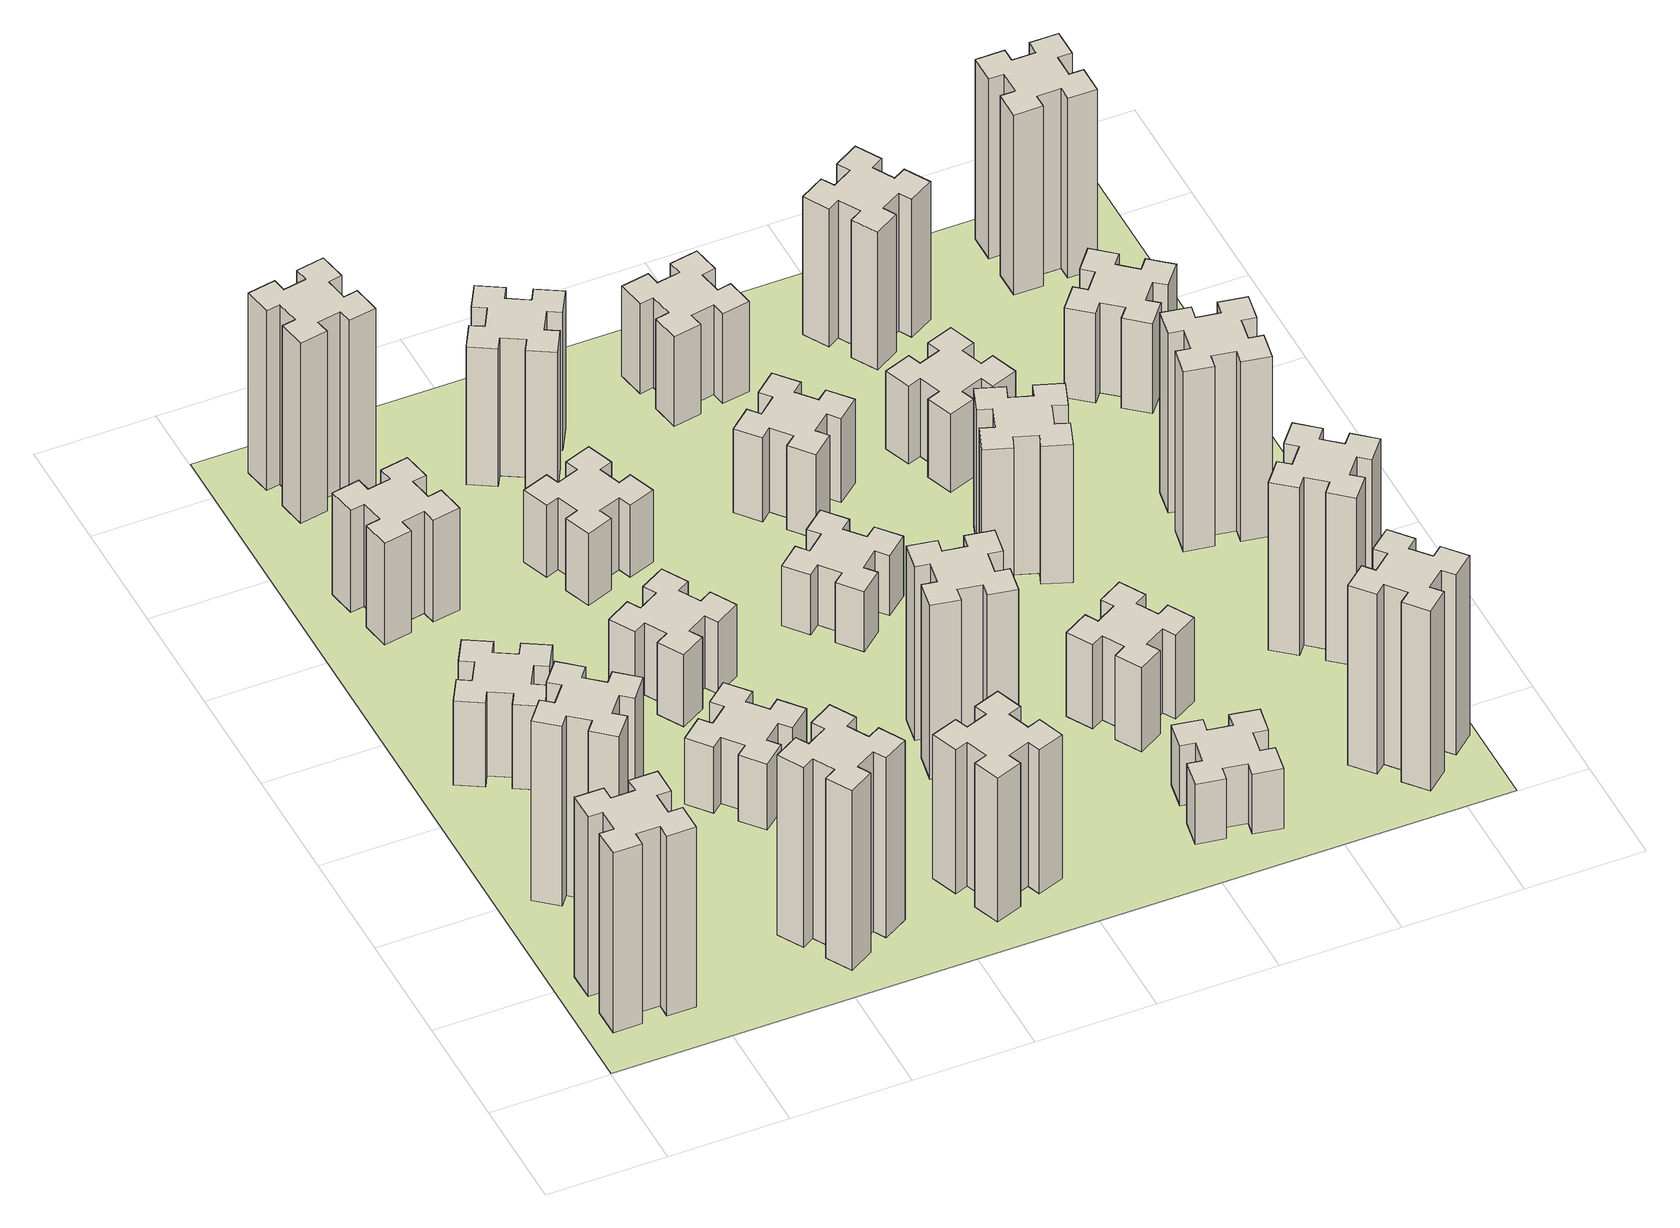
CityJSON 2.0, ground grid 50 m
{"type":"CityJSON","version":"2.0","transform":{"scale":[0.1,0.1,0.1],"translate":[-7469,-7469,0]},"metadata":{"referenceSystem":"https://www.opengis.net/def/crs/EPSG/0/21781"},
"CityObjects":{
"building1":{"type":"Building","attributes":{"class":"1000","function":"1000","usage":"1000","yearOfConstruction":2016,"roofType":"1000","measuredHeight":90,"storeysAboveGround":30,"storeysBelowGround":0},"geometry":[{"type":"Solid","lod":"1","boundaries":[[[[0,1,2,3,4,5,6,7,8,9,10,11,12,13,14,15,16,17,18,19]],[[17,16,20,21]],[[16,15,22,20]],[[15,14,23,22]],[[14,13,24,23]],[[13,12,25,24]],[[12,11,26,25]],[[11,10,27,26]],[[10,9,28,27]],[[9,8,29,28]],[[8,7,30,29]],[[7,6,31,30]],[[6,5,32,31]],[[5,4,33,32]],[[4,3,34,33]],[[3,2,35,34]],[[2,1,36,35]],[[1,0,37,36]],[[0,19,38,37]],[[19,18,39,38]],[[18,17,21,39]],[[24,25,26,27,28,29,30,31,32,33,34,35,36,37,38,39,21,20,22,23]]]]}]},
"building2":{"type":"Building","attributes":{"class":"1000","function":"1000","usage":"1000","yearOfConstruction":2016,"roofType":"1000","measuredHeight":90,"storeysAboveGround":30,"storeysBelowGround":0},"geometry":[{"type":"Solid","lod":"1","boundaries":[[[[40,41,42,43,44,45,46,47,48,49,50,51,52,53,54,55,56,57,58,59]],[[57,56,60,61]],[[56,55,62,60]],[[55,54,63,62]],[[54,53,64,63]],[[53,52,65,64]],[[52,51,66,65]],[[51,50,67,66]],[[50,49,68,67]],[[49,48,69,68]],[[48,47,70,69]],[[47,46,71,70]],[[46,45,72,71]],[[45,44,73,72]],[[44,43,74,73]],[[43,42,75,74]],[[42,41,76,75]],[[41,40,77,76]],[[40,59,78,77]],[[59,58,79,78]],[[58,57,61,79]],[[64,65,66,67,68,69,70,71,72,73,74,75,76,77,78,79,61,60,62,63]]]]}]},
"building3":{"type":"Building","attributes":{"class":"1000","function":"1000","usage":"1000","yearOfConstruction":2016,"roofType":"1000","measuredHeight":42,"storeysAboveGround":30,"storeysBelowGround":0},"geometry":[{"type":"Solid","lod":"1","boundaries":[[[[80,81,82,83,84,85,86,87,88,89,90,91,92,93,94,95,96,97,98,99]],[[97,96,100,101]],[[96,95,102,100]],[[95,94,103,102]],[[94,93,104,103]],[[93,92,105,104]],[[92,91,106,105]],[[91,90,107,106]],[[90,89,108,107]],[[89,88,109,108]],[[88,87,110,109]],[[87,86,111,110]],[[86,85,112,111]],[[85,84,113,112]],[[84,83,114,113]],[[83,82,115,114]],[[82,81,116,115]],[[81,80,117,116]],[[80,99,118,117]],[[99,98,119,118]],[[98,97,101,119]],[[104,105,106,107,108,109,110,111,112,113,114,115,116,117,118,119,101,100,102,103]]]]}]},
"building4":{"type":"Building","attributes":{"class":"1000","function":"1000","usage":"1000","yearOfConstruction":2016,"roofType":"1000","measuredHeight":51,"storeysAboveGround":30,"storeysBelowGround":0},"geometry":[{"type":"Solid","lod":"1","boundaries":[[[[120,121,122,123,124,125,126,127,128,129,130,131,132,133,134,135,136,137,138,139]],[[137,136,140,141]],[[136,135,142,140]],[[135,134,143,142]],[[134,133,144,143]],[[133,132,145,144]],[[132,131,146,145]],[[131,130,147,146]],[[130,129,148,147]],[[129,128,149,148]],[[128,127,150,149]],[[127,126,151,150]],[[126,125,152,151]],[[125,124,153,152]],[[124,123,154,153]],[[123,122,155,154]],[[122,121,156,155]],[[121,120,157,156]],[[120,139,158,157]],[[139,138,159,158]],[[138,137,141,159]],[[144,145,146,147,148,149,150,151,152,153,154,155,156,157,158,159,141,140,142,143]]]]}]},
"building5":{"type":"Building","attributes":{"class":"1000","function":"1000","usage":"1000","yearOfConstruction":2016,"roofType":"1000","measuredHeight":90,"storeysAboveGround":30,"storeysBelowGround":0},"geometry":[{"type":"Solid","lod":"1","boundaries":[[[[160,161,162,163,164,165,166,167,168,169,170,171,172,173,174,175,176,177,178,179]],[[177,176,180,181]],[[176,175,182,180]],[[175,174,183,182]],[[174,173,184,183]],[[173,172,185,184]],[[172,171,186,185]],[[171,170,187,186]],[[170,169,188,187]],[[169,168,189,188]],[[168,167,190,189]],[[167,166,191,190]],[[166,165,192,191]],[[165,164,193,192]],[[164,163,194,193]],[[163,162,195,194]],[[162,161,196,195]],[[161,160,197,196]],[[160,179,198,197]],[[179,178,199,198]],[[178,177,181,199]],[[184,185,186,187,188,189,190,191,192,193,194,195,196,197,198,199,181,180,182,183]]]]}]},
"building6":{"type":"Building","attributes":{"class":"1000","function":"1000","usage":"1000","yearOfConstruction":2016,"roofType":"1000","measuredHeight":90,"storeysAboveGround":30,"storeysBelowGround":0},"geometry":[{"type":"Solid","lod":"1","boundaries":[[[[200,201,202,203,204,205,206,207,208,209,210,211,212,213,214,215,216,217,218,219]],[[217,216,220,221]],[[216,215,222,220]],[[215,214,223,222]],[[214,213,224,223]],[[213,212,225,224]],[[212,211,226,225]],[[211,210,227,226]],[[210,209,228,227]],[[209,208,229,228]],[[208,207,230,229]],[[207,206,231,230]],[[206,205,232,231]],[[205,204,233,232]],[[204,203,234,233]],[[203,202,235,234]],[[202,201,236,235]],[[201,200,237,236]],[[200,219,238,237]],[[219,218,239,238]],[[218,217,221,239]],[[224,225,226,227,228,229,230,231,232,233,234,235,236,237,238,239,221,220,222,223]]]]}]},
"building7":{"type":"Building","attributes":{"class":"1000","function":"1000","usage":"1000","yearOfConstruction":2016,"roofType":"1000","measuredHeight":33,"storeysAboveGround":30,"storeysBelowGround":0},"geometry":[{"type":"Solid","lod":"1","boundaries":[[[[240,241,242,243,244,245,246,247,248,249,250,251,252,253,254,255,256,257,258,259]],[[257,256,260,261]],[[256,255,262,260]],[[255,254,263,262]],[[254,253,264,263]],[[253,252,265,264]],[[252,251,266,265]],[[251,250,267,266]],[[250,249,268,267]],[[249,248,269,268]],[[248,247,270,269]],[[247,246,271,270]],[[246,245,272,271]],[[245,244,273,272]],[[244,243,274,273]],[[243,242,275,274]],[[242,241,276,275]],[[241,240,277,276]],[[240,259,278,277]],[[259,258,279,278]],[[258,257,261,279]],[[264,265,266,267,268,269,270,271,272,273,274,275,276,277,278,279,261,260,262,263]]]]}]},
"building8":{"type":"Building","attributes":{"class":"1000","function":"1000","usage":"1000","yearOfConstruction":2016,"roofType":"1000","measuredHeight":36,"storeysAboveGround":30,"storeysBelowGround":0},"geometry":[{"type":"Solid","lod":"1","boundaries":[[[[280,281,282,283,284,285,286,287,288,289,290,291,292,293,294,295,296,297,298,299]],[[297,296,300,301]],[[296,295,302,300]],[[295,294,303,302]],[[294,293,304,303]],[[293,292,305,304]],[[292,291,306,305]],[[291,290,307,306]],[[290,289,308,307]],[[289,288,309,308]],[[288,287,310,309]],[[287,286,311,310]],[[286,285,312,311]],[[285,284,313,312]],[[284,283,314,313]],[[283,282,315,314]],[[282,281,316,315]],[[281,280,317,316]],[[280,299,318,317]],[[299,298,319,318]],[[298,297,301,319]],[[304,305,306,307,308,309,310,311,312,313,314,315,316,317,318,319,301,300,302,303]]]]}]},
"building9":{"type":"Building","attributes":{"class":"1000","function":"1000","usage":"1000","yearOfConstruction":2016,"roofType":"1000","measuredHeight":72,"storeysAboveGround":30,"storeysBelowGround":0},"geometry":[{"type":"Solid","lod":"1","boundaries":[[[[320,321,322,323,324,325,326,327,328,329,330,331,332,333,334,335,336,337,338,339]],[[337,336,340,341]],[[336,335,342,340]],[[335,334,343,342]],[[334,333,344,343]],[[333,332,345,344]],[[332,331,346,345]],[[331,330,347,346]],[[330,329,348,347]],[[329,328,349,348]],[[328,327,350,349]],[[327,326,351,350]],[[326,325,352,351]],[[325,324,353,352]],[[324,323,354,353]],[[323,322,355,354]],[[322,321,356,355]],[[321,320,357,356]],[[320,339,358,357]],[[339,338,359,358]],[[338,337,341,359]],[[344,345,346,347,348,349,350,351,352,353,354,355,356,357,358,359,341,340,342,343]]]]}]},
"building10":{"type":"Building","attributes":{"class":"1000","function":"1000","usage":"1000","yearOfConstruction":2016,"roofType":"1000","measuredHeight":36,"storeysAboveGround":30,"storeysBelowGround":0},"geometry":[{"type":"Solid","lod":"1","boundaries":[[[[360,361,362,363,364,365,366,367,368,369,370,371,372,373,374,375,376,377,378,379]],[[377,376,380,381]],[[376,375,382,380]],[[375,374,383,382]],[[374,373,384,383]],[[373,372,385,384]],[[372,371,386,385]],[[371,370,387,386]],[[370,369,388,387]],[[369,368,389,388]],[[368,367,390,389]],[[367,366,391,390]],[[366,365,392,391]],[[365,364,393,392]],[[364,363,394,393]],[[363,362,395,394]],[[362,361,396,395]],[[361,360,397,396]],[[360,379,398,397]],[[379,378,399,398]],[[378,377,381,399]],[[384,385,386,387,388,389,390,391,392,393,394,395,396,397,398,399,381,380,382,383]]]]}]},
"building11":{"type":"Building","attributes":{"class":"1000","function":"1000","usage":"1000","yearOfConstruction":2016,"roofType":"1000","measuredHeight":69,"storeysAboveGround":30,"storeysBelowGround":0},"geometry":[{"type":"Solid","lod":"1","boundaries":[[[[400,401,402,403,404,405,406,407,408,409,410,411,412,413,414,415,416,417,418,419]],[[417,416,420,421]],[[416,415,422,420]],[[415,414,423,422]],[[414,413,424,423]],[[413,412,425,424]],[[412,411,426,425]],[[411,410,427,426]],[[410,409,428,427]],[[409,408,429,428]],[[408,407,430,429]],[[407,406,431,430]],[[406,405,432,431]],[[405,404,433,432]],[[404,403,434,433]],[[403,402,435,434]],[[402,401,436,435]],[[401,400,437,436]],[[400,419,438,437]],[[419,418,439,438]],[[418,417,421,439]],[[424,425,426,427,428,429,430,431,432,433,434,435,436,437,438,439,421,420,422,423]]]]}]},
"building12":{"type":"Building","attributes":{"class":"1000","function":"1000","usage":"1000","yearOfConstruction":2016,"roofType":"1000","measuredHeight":87,"storeysAboveGround":30,"storeysBelowGround":0},"geometry":[{"type":"Solid","lod":"1","boundaries":[[[[440,441,442,443,444,445,446,447,448,449,450,451,452,453,454,455,456,457,458,459]],[[457,456,460,461]],[[456,455,462,460]],[[455,454,463,462]],[[454,453,464,463]],[[453,452,465,464]],[[452,451,466,465]],[[451,450,467,466]],[[450,449,468,467]],[[449,448,469,468]],[[448,447,470,469]],[[447,446,471,470]],[[446,445,472,471]],[[445,444,473,472]],[[444,443,474,473]],[[443,442,475,474]],[[442,441,476,475]],[[441,440,477,476]],[[440,459,478,477]],[[459,458,479,478]],[[458,457,461,479]],[[464,465,466,467,468,469,470,471,472,473,474,475,476,477,478,479,461,460,462,463]]]]}]},
"building13":{"type":"Building","attributes":{"class":"1000","function":"1000","usage":"1000","yearOfConstruction":2016,"roofType":"1000","measuredHeight":30,"storeysAboveGround":30,"storeysBelowGround":0},"geometry":[{"type":"Solid","lod":"1","boundaries":[[[[480,481,482,483,484,485,486,487,488,489,490,491,492,493,494,495,496,497,498,499]],[[497,496,500,501]],[[496,495,502,500]],[[495,494,503,502]],[[494,493,504,503]],[[493,492,505,504]],[[492,491,506,505]],[[491,490,507,506]],[[490,489,508,507]],[[489,488,509,508]],[[488,487,510,509]],[[487,486,511,510]],[[486,485,512,511]],[[485,484,513,512]],[[484,483,514,513]],[[483,482,515,514]],[[482,481,516,515]],[[481,480,517,516]],[[480,499,518,517]],[[499,498,519,518]],[[498,497,501,519]],[[504,505,506,507,508,509,510,511,512,513,514,515,516,517,518,519,501,500,502,503]]]]}]},
"building14":{"type":"Building","attributes":{"class":"1000","function":"1000","usage":"1000","yearOfConstruction":2016,"roofType":"1000","measuredHeight":42,"storeysAboveGround":30,"storeysBelowGround":0},"geometry":[{"type":"Solid","lod":"1","boundaries":[[[[520,521,522,523,524,525,526,527,528,529,530,531,532,533,534,535,536,537,538,539]],[[537,536,540,541]],[[536,535,542,540]],[[535,534,543,542]],[[534,533,544,543]],[[533,532,545,544]],[[532,531,546,545]],[[531,530,547,546]],[[530,529,548,547]],[[529,528,549,548]],[[528,527,550,549]],[[527,526,551,550]],[[526,525,552,551]],[[525,524,553,552]],[[524,523,554,553]],[[523,522,555,554]],[[522,521,556,555]],[[521,520,557,556]],[[520,539,558,557]],[[539,538,559,558]],[[538,537,541,559]],[[544,545,546,547,548,549,550,551,552,553,554,555,556,557,558,559,541,540,542,543]]]]}]},
"building15":{"type":"Building","attributes":{"class":"1000","function":"1000","usage":"1000","yearOfConstruction":2016,"roofType":"1000","measuredHeight":30,"storeysAboveGround":30,"storeysBelowGround":0},"geometry":[{"type":"Solid","lod":"1","boundaries":[[[[560,561,562,563,564,565,566,567,568,569,570,571,572,573,574,575,576,577,578,579]],[[577,576,580,581]],[[576,575,582,580]],[[575,574,583,582]],[[574,573,584,583]],[[573,572,585,584]],[[572,571,586,585]],[[571,570,587,586]],[[570,569,588,587]],[[569,568,589,588]],[[568,567,590,589]],[[567,566,591,590]],[[566,565,592,591]],[[565,564,593,592]],[[564,563,594,593]],[[563,562,595,594]],[[562,561,596,595]],[[561,560,597,596]],[[560,579,598,597]],[[579,578,599,598]],[[578,577,581,599]],[[584,585,586,587,588,589,590,591,592,593,594,595,596,597,598,599,581,580,582,583]]]]}]},
"building16":{"type":"Building","attributes":{"class":"1000","function":"1000","usage":"1000","yearOfConstruction":2016,"roofType":"1000","measuredHeight":45,"storeysAboveGround":30,"storeysBelowGround":0},"geometry":[{"type":"Solid","lod":"1","boundaries":[[[[600,601,602,603,604,605,606,607,608,609,610,611,612,613,614,615,616,617,618,619]],[[617,616,620,621]],[[616,615,622,620]],[[615,614,623,622]],[[614,613,624,623]],[[613,612,625,624]],[[612,611,626,625]],[[611,610,627,626]],[[610,609,628,627]],[[609,608,629,628]],[[608,607,630,629]],[[607,606,631,630]],[[606,605,632,631]],[[605,604,633,632]],[[604,603,634,633]],[[603,602,635,634]],[[602,601,636,635]],[[601,600,637,636]],[[600,619,638,637]],[[619,618,639,638]],[[618,617,621,639]],[[624,625,626,627,628,629,630,631,632,633,634,635,636,637,638,639,621,620,622,623]]]]}]},
"building17":{"type":"Building","attributes":{"class":"1000","function":"1000","usage":"1000","yearOfConstruction":2016,"roofType":"1000","measuredHeight":42,"storeysAboveGround":30,"storeysBelowGround":0},"geometry":[{"type":"Solid","lod":"1","boundaries":[[[[640,641,642,643,644,645,646,647,648,649,650,651,652,653,654,655,656,657,658,659]],[[657,656,660,661]],[[656,655,662,660]],[[655,654,663,662]],[[654,653,664,663]],[[653,652,665,664]],[[652,651,666,665]],[[651,650,667,666]],[[650,649,668,667]],[[649,648,669,668]],[[648,647,670,669]],[[647,646,671,670]],[[646,645,672,671]],[[645,644,673,672]],[[644,643,674,673]],[[643,642,675,674]],[[642,641,676,675]],[[641,640,677,676]],[[640,659,678,677]],[[659,658,679,678]],[[658,657,661,679]],[[664,665,666,667,668,669,670,671,672,673,674,675,676,677,678,679,661,660,662,663]]]]}]},
"building18":{"type":"Building","attributes":{"class":"1000","function":"1000","usage":"1000","yearOfConstruction":2016,"roofType":"1000","measuredHeight":69,"storeysAboveGround":30,"storeysBelowGround":0},"geometry":[{"type":"Solid","lod":"1","boundaries":[[[[680,681,682,683,684,685,686,687,688,689,690,691,692,693,694,695,696,697,698,699]],[[697,696,700,701]],[[696,695,702,700]],[[695,694,703,702]],[[694,693,704,703]],[[693,692,705,704]],[[692,691,706,705]],[[691,690,707,706]],[[690,689,708,707]],[[689,688,709,708]],[[688,687,710,709]],[[687,686,711,710]],[[686,685,712,711]],[[685,684,713,712]],[[684,683,714,713]],[[683,682,715,714]],[[682,681,716,715]],[[681,680,717,716]],[[680,699,718,717]],[[699,698,719,718]],[[698,697,701,719]],[[704,705,706,707,708,709,710,711,712,713,714,715,716,717,718,719,701,700,702,703]]]]}]},
"building19":{"type":"Building","attributes":{"class":"1000","function":"1000","usage":"1000","yearOfConstruction":2016,"roofType":"1000","measuredHeight":39,"storeysAboveGround":30,"storeysBelowGround":0},"geometry":[{"type":"Solid","lod":"1","boundaries":[[[[720,721,722,723,724,725,726,727,728,729,730,731,732,733,734,735,736,737,738,739]],[[737,736,740,741]],[[736,735,742,740]],[[735,734,743,742]],[[734,733,744,743]],[[733,732,745,744]],[[732,731,746,745]],[[731,730,747,746]],[[730,729,748,747]],[[729,728,749,748]],[[728,727,750,749]],[[727,726,751,750]],[[726,725,752,751]],[[725,724,753,752]],[[724,723,754,753]],[[723,722,755,754]],[[722,721,756,755]],[[721,720,757,756]],[[720,739,758,757]],[[739,738,759,758]],[[738,737,741,759]],[[744,745,746,747,748,749,750,751,752,753,754,755,756,757,758,759,741,740,742,743]]]]}]},
"building20":{"type":"Building","attributes":{"class":"1000","function":"1000","usage":"1000","yearOfConstruction":2016,"roofType":"1000","measuredHeight":90,"storeysAboveGround":30,"storeysBelowGround":0},"geometry":[{"type":"Solid","lod":"1","boundaries":[[[[760,761,762,763,764,765,766,767,768,769,770,771,772,773,774,775,776,777,778,779]],[[777,776,780,781]],[[776,775,782,780]],[[775,774,783,782]],[[774,773,784,783]],[[773,772,785,784]],[[772,771,786,785]],[[771,770,787,786]],[[770,769,788,787]],[[769,768,789,788]],[[768,767,790,789]],[[767,766,791,790]],[[766,765,792,791]],[[765,764,793,792]],[[764,763,794,793]],[[763,762,795,794]],[[762,761,796,795]],[[761,760,797,796]],[[760,779,798,797]],[[779,778,799,798]],[[778,777,781,799]],[[784,785,786,787,788,789,790,791,792,793,794,795,796,797,798,799,781,780,782,783]]]]}]},
"building21":{"type":"Building","attributes":{"class":"1000","function":"1000","usage":"1000","yearOfConstruction":2016,"roofType":"1000","measuredHeight":69,"storeysAboveGround":30,"storeysBelowGround":0},"geometry":[{"type":"Solid","lod":"1","boundaries":[[[[800,801,802,803,804,805,806,807,808,809,810,811,812,813,814,815,816,817,818,819]],[[817,816,820,821]],[[816,815,822,820]],[[815,814,823,822]],[[814,813,824,823]],[[813,812,825,824]],[[812,811,826,825]],[[811,810,827,826]],[[810,809,828,827]],[[809,808,829,828]],[[808,807,830,829]],[[807,806,831,830]],[[806,805,832,831]],[[805,804,833,832]],[[804,803,834,833]],[[803,802,835,834]],[[802,801,836,835]],[[801,800,837,836]],[[800,819,838,837]],[[819,818,839,838]],[[818,817,821,839]],[[824,825,826,827,828,829,830,831,832,833,834,835,836,837,838,839,821,820,822,823]]]]}]},
"building22":{"type":"Building","attributes":{"class":"1000","function":"1000","usage":"1000","yearOfConstruction":2016,"roofType":"1000","measuredHeight":84,"storeysAboveGround":30,"storeysBelowGround":0},"geometry":[{"type":"Solid","lod":"1","boundaries":[[[[840,841,842,843,844,845,846,847,848,849,850,851,852,853,854,855,856,857,858,859]],[[857,856,860,861]],[[856,855,862,860]],[[855,854,863,862]],[[854,853,864,863]],[[853,852,865,864]],[[852,851,866,865]],[[851,850,867,866]],[[850,849,868,867]],[[849,848,869,868]],[[848,847,870,869]],[[847,846,871,870]],[[846,845,872,871]],[[845,844,873,872]],[[844,843,874,873]],[[843,842,875,874]],[[842,841,876,875]],[[841,840,877,876]],[[840,859,878,877]],[[859,858,879,878]],[[858,857,861,879]],[[864,865,866,867,868,869,870,871,872,873,874,875,876,877,878,879,861,860,862,863]]]]}]},
"building23":{"type":"Building","attributes":{"class":"1000","function":"1000","usage":"1000","yearOfConstruction":2016,"roofType":"1000","measuredHeight":90,"storeysAboveGround":30,"storeysBelowGround":0},"geometry":[{"type":"Solid","lod":"1","boundaries":[[[[880,881,882,883,884,885,886,887,888,889,890,891,892,893,894,895,896,897,898,899]],[[897,896,900,901]],[[896,895,902,900]],[[895,894,903,902]],[[894,893,904,903]],[[893,892,905,904]],[[892,891,906,905]],[[891,890,907,906]],[[890,889,908,907]],[[889,888,909,908]],[[888,887,910,909]],[[887,886,911,910]],[[886,885,912,911]],[[885,884,913,912]],[[884,883,914,913]],[[883,882,915,914]],[[882,881,916,915]],[[881,880,917,916]],[[880,899,918,917]],[[899,898,919,918]],[[898,897,901,919]],[[904,905,906,907,908,909,910,911,912,913,914,915,916,917,918,919,901,900,902,903]]]]}]},
"building24":{"type":"Building","attributes":{"class":"1000","function":"1000","usage":"1000","yearOfConstruction":2016,"roofType":"1000","measuredHeight":45,"storeysAboveGround":30,"storeysBelowGround":0},"geometry":[{"type":"Solid","lod":"1","boundaries":[[[[920,921,922,923,924,925,926,927,928,929,930,931,932,933,934,935,936,937,938,939]],[[937,936,940,941]],[[936,935,942,940]],[[935,934,943,942]],[[934,933,944,943]],[[933,932,945,944]],[[932,931,946,945]],[[931,930,947,946]],[[930,929,948,947]],[[929,928,949,948]],[[928,927,950,949]],[[927,926,951,950]],[[926,925,952,951]],[[925,924,953,952]],[[924,923,954,953]],[[923,922,955,954]],[[922,921,956,955]],[[921,920,957,956]],[[920,939,958,957]],[[939,938,959,958]],[[938,937,941,959]],[[944,945,946,947,948,949,950,951,952,953,954,955,956,957,958,959,941,940,942,943]]]]}]},
"building25":{"type":"Building","attributes":{"class":"1000","function":"1000","usage":"1000","yearOfConstruction":2016,"roofType":"1000","measuredHeight":90,"storeysAboveGround":30,"storeysBelowGround":0},"geometry":[{"type":"Solid","lod":"1","boundaries":[[[[960,961,962,963,964,965,966,967,968,969,970,971,972,973,974,975,976,977,978,979]],[[977,976,980,981]],[[976,975,982,980]],[[975,974,983,982]],[[974,973,984,983]],[[973,972,985,984]],[[972,971,986,985]],[[971,970,987,986]],[[970,969,988,987]],[[969,968,989,988]],[[968,967,990,989]],[[967,966,991,990]],[[966,965,992,991]],[[965,964,993,992]],[[964,963,994,993]],[[963,962,995,994]],[[962,961,996,995]],[[961,960,997,996]],[[960,979,998,997]],[[979,978,999,998]],[[978,977,981,999]],[[984,985,986,987,988,989,990,991,992,993,994,995,996,997,998,999,981,980,982,983]]]]}]},
"landuse1":{"type":"LandUse","attributes":{"name":"plot1","function":"1010"},"geometry":[{"type":"MultiSurface","lod":"1","boundaries":[[[1000,1001,1002,1003]]]}]}
},
"vertices":[
[165,425,0],[165,325,0],[105,325,0],[105,205,0],[225,205,0],[225,265,0],[325,265,0],[325,205,0],[445,205,0],[445,325,0],[385,325,0],[385,425,0],[445,425,0],[445,545,0],[325,545,0],[325,485,0],[225,485,0],[225,545,0],[105,545,0],[105,425,0],[225,485,900],[225,545,900],[325,485,900],[325,545,900],[445,545,900],[445,425,900],[385,425,900],[385,325,900],[445,325,900],[445,205,900],[325,205,900],[325,265,900],[225,265,900],[225,205,900],[105,205,900],[105,325,900],[165,325,900],[165,425,900],[105,425,900],[105,545,900],
[484,1067,0],[408,1132,0],[446,1178,0],[354,1255,0],[277,1163,0],[323,1124,0],[259,1048,0],[213,1086,0],[136,994,0],[228,917,0],[266,963,0],[343,899,0],[304,853,0],[396,776,0],[473,868,0],[427,906,0],[492,983,0],[538,944,0],[615,1036,0],[523,1113,0],[492,983,900],[538,944,900],[427,906,900],[473,868,900],[396,776,900],[304,853,900],[343,899,900],[266,963,900],[228,917,900],[136,994,900],[213,1086,900],[259,1048,900],[323,1124,900],[277,1163,900],[354,1255,900],[446,1178,900],[408,1132,900],[484,1067,900],[523,1113,900],[615,1036,900],
[474,1826,0],[387,1876,0],[417,1928,0],[313,1988,0],[253,1884,0],[305,1854,0],[255,1767,0],[203,1797,0],[143,1693,0],[247,1633,0],[277,1685,0],[364,1635,0],[334,1583,0],[438,1523,0],[498,1627,0],[446,1657,0],[496,1744,0],[548,1714,0],[608,1818,0],[504,1878,0],[496,1744,420],[548,1714,420],[446,1657,420],[498,1627,420],[438,1523,420],[334,1583,420],[364,1635,420],[277,1685,420],[247,1633,420],[143,1693,420],[203,1797,420],[255,1767,420],[305,1854,420],[253,1884,420],[313,1988,420],[417,1928,420],[387,1876,420],[474,1826,420],[504,1878,420],[608,1818,420],
[405,2812,0],[307,2795,0],[297,2854,0],[178,2833,0],[199,2715,0],[258,2725,0],[276,2627,0],[217,2617,0],[237,2498,0],[356,2519,0],[345,2578,0],[444,2596,0],[454,2537,0],[572,2557,0],[551,2676,0],[492,2665,0],[475,2764,0],[534,2774,0],[513,2892,0],[395,2871,0],[475,2764,510],[534,2774,510],[492,2665,510],[551,2676,510],[572,2557,510],[454,2537,510],[444,2596,510],[345,2578,510],[356,2519,510],[237,2498,510],[217,2617,510],[276,2627,510],[258,2725,510],[199,2715,510],[178,2833,510],[297,2854,510],[307,2795,510],[405,2812,510],[395,2871,510],[513,2892,510],
[1127,255,0],[1214,305,0],[1244,253,0],[1348,313,0],[1288,417,0],[1236,387,0],[1186,474,0],[1238,504,0],[1178,608,0],[1074,548,0],[1104,496,0],[1017,446,0],[987,498,0],[883,438,0],[943,334,0],[995,364,0],[1045,277,0],[993,247,0],[1053,143,0],[1157,203,0],[1045,277,900],[993,247,900],[995,364,900],[943,334,900],[883,438,900],[987,498,900],[1017,446,900],[1104,496,900],[1074,548,900],[1178,608,900],[1238,504,900],[1186,474,900],[1236,387,900],[1288,417,900],[1348,313,900],[1244,253,900],[1214,305,900],[1127,255,900],[1157,203,900],[1053,143,900],
[492,3405,0],[475,3504,0],[534,3514,0],[513,3632,0],[395,3611,0],[405,3552,0],[307,3535,0],[297,3594,0],[178,3573,0],[199,3455,0],[258,3465,0],[276,3367,0],[217,3357,0],[237,3238,0],[356,3259,0],[345,3318,0],[444,3336,0],[454,3277,0],[572,3297,0],[551,3416,0],[444,3336,900],[454,3277,900],[345,3318,900],[356,3259,900],[237,3238,900],[217,3357,900],[276,3367,900],[258,3465,900],[199,3455,900],[178,3573,900],[297,3594,900],[307,3535,900],[405,3552,900],[395,3611,900],[513,3632,900],[534,3514,900],[475,3504,900],[492,3405,900],[551,3416,900],[572,3297,900],
[1083,1332,0],[1006,1267,0],[968,1313,0],[876,1236,0],[953,1144,0],[999,1183,0],[1063,1106,0],[1017,1068,0],[1094,976,0],[1186,1053,0],[1148,1099,0],[1224,1163,0],[1263,1117,0],[1355,1194,0],[1278,1286,0],[1232,1248,0],[1167,1324,0],[1213,1363,0],[1136,1455,0],[1044,1378,0],[1167,1324,330],[1213,1363,330],[1232,1248,330],[1278,1286,330],[1355,1194,330],[1263,1117,330],[1224,1163,330],[1148,1099,330],[1186,1053,330],[1094,976,330],[1017,1068,330],[1063,1106,330],[999,1183,330],[953,1144,330],[876,1236,330],[968,1313,330],[1006,1267,330],[1083,1332,330],[1044,1378,330],[1136,1455,330],
[1236,1867,0],[1186,1954,0],[1238,1984,0],[1178,2088,0],[1074,2028,0],[1104,1976,0],[1017,1926,0],[987,1978,0],[883,1918,0],[943,1814,0],[995,1844,0],[1045,1757,0],[993,1727,0],[1053,1623,0],[1157,1683,0],[1127,1735,0],[1214,1785,0],[1244,1733,0],[1348,1793,0],[1288,1897,0],[1214,1785,360],[1244,1733,360],[1127,1735,360],[1157,1683,360],[1053,1623,360],[993,1727,360],[1045,1757,360],[995,1844,360],[943,1814,360],[883,1918,360],[987,1978,360],[1017,1926,360],[1104,1976,360],[1074,2028,360],[1178,2088,360],[1238,1984,360],[1186,1954,360],[1236,1867,360],[1288,1897,360],[1348,1793,360],
[1765,496,0],[1671,462,0],[1650,518,0],[1537,477,0],[1579,364,0],[1635,385,0],[1669,291,0],[1613,270,0],[1654,157,0],[1767,199,0],[1746,255,0],[1840,289,0],[1860,233,0],[1973,274,0],[1932,387,0],[1876,366,0],[1842,460,0],[1898,480,0],[1857,593,0],[1744,552,0],[1842,460,720],[1898,480,720],[1876,366,720],[1932,387,720],[1973,274,720],[1860,233,720],[1840,289,720],[1746,255,720],[1767,199,720],[1654,157,720],[1613,270,720],[1669,291,720],[1635,385,720],[1579,364,720],[1537,477,720],[1650,518,720],[1671,462,720],[1765,496,720],[1744,552,720],[1857,593,720],
[1106,2475,0],[1200,2509,0],[1220,2453,0],[1333,2494,0],[1292,2607,0],[1236,2586,0],[1202,2680,0],[1258,2700,0],[1217,2813,0],[1104,2772,0],[1125,2716,0],[1031,2682,0],[1010,2738,0],[897,2697,0],[939,2584,0],[995,2605,0],[1029,2511,0],[973,2490,0],[1014,2377,0],[1127,2419,0],[1029,2511,360],[973,2490,360],[995,2605,360],[939,2584,360],[897,2697,360],[1010,2738,360],[1031,2682,360],[1125,2716,360],[1104,2772,360],[1217,2813,360],[1258,2700,360],[1202,2680,360],[1236,2586,360],[1292,2607,360],[1333,2494,360],[1220,2453,360],[1200,2509,360],[1106,2475,360],[1127,2419,360],[1014,2377,360],
[1186,3137,0],[1236,3224,0],[1288,3194,0],[1348,3298,0],[1244,3358,0],[1214,3306,0],[1127,3356,0],[1157,3408,0],[1053,3468,0],[993,3364,0],[1045,3334,0],[995,3247,0],[943,3277,0],[883,3173,0],[987,3113,0],[1017,3165,0],[1104,3115,0],[1074,3063,0],[1178,3003,0],[1238,3107,0],[1104,3115,690],[1074,3063,690],[1017,3165,690],[987,3113,690],[883,3173,690],[943,3277,690],[995,3247,690],[1045,3334,690],[993,3364,690],[1053,3468,690],[1157,3408,690],[1127,3356,690],[1214,3306,690],[1244,3358,690],[1348,3298,690],[1288,3194,690],[1236,3224,690],[1186,3137,690],[1238,3107,690],[1178,3003,690],
[2055,1047,0],[2072,1145,0],[2131,1135,0],[2152,1253,0],[2034,1274,0],[2024,1215,0],[1925,1232,0],[1936,1291,0],[1817,1312,0],[1797,1194,0],[1856,1184,0],[1838,1085,0],[1779,1096,0],[1758,977,0],[1877,957,0],[1887,1016,0],[1985,998,0],[1975,939,0],[2093,918,0],[2114,1037,0],[1985,998,870],[1975,939,870],[1887,1016,870],[1877,957,870],[1758,977,870],[1779,1096,870],[1838,1085,870],[1856,1184,870],[1797,1194,870],[1817,1312,870],[1936,1291,870],[1925,1232,870],[2024,1215,870],[2034,1274,870],[2152,1253,870],[2131,1135,870],[2072,1145,870],[2055,1047,870],[2114,1037,870],[2093,918,870],
[1972,1988,0],[1907,2064,0],[1953,2103,0],[1876,2195,0],[1784,2118,0],[1823,2072,0],[1746,2007,0],[1708,2053,0],[1616,1976,0],[1693,1884,0],[1739,1923,0],[1803,1846,0],[1757,1808,0],[1834,1716,0],[1926,1793,0],[1888,1839,0],[1964,1903,0],[2003,1857,0],[2095,1934,0],[2018,2026,0],[1964,1903,300],[2003,1857,300],[1888,1839,300],[1926,1793,300],[1834,1716,300],[1757,1808,300],[1803,1846,300],[1739,1923,300],[1693,1884,300],[1616,1976,300],[1708,2053,300],[1746,2007,300],[1823,2072,300],[1784,2118,300],[1876,2195,300],[1953,2103,300],[1907,2064,300],[1972,1988,300],[2018,2026,300],[2095,1934,300],
[1839,2563,0],[1903,2486,0],[1857,2448,0],[1934,2356,0],[2026,2433,0],[1988,2479,0],[2064,2543,0],[2103,2497,0],[2195,2574,0],[2118,2666,0],[2072,2628,0],[2007,2704,0],[2053,2743,0],[1976,2835,0],[1884,2758,0],[1923,2712,0],[1846,2647,0],[1808,2693,0],[1716,2616,0],[1793,2524,0],[1846,2647,420],[1808,2693,420],[1923,2712,420],[1884,2758,420],[1976,2835,420],[2053,2743,420],[2007,2704,420],[2072,2628,420],[2118,2666,420],[2195,2574,420],[2103,2497,420],[2064,2543,420],[1988,2479,420],[2026,2433,420],[1934,2356,420],[1857,2448,420],[1903,2486,420],[1839,2563,420],[1793,2524,420],[1716,2616,420],
[2596,444,0],[2578,345,0],[2519,356,0],[2498,237,0],[2617,217,0],[2627,276,0],[2725,258,0],[2715,199,0],[2833,178,0],[2854,297,0],[2795,307,0],[2812,405,0],[2871,395,0],[2892,513,0],[2774,534,0],[2764,475,0],[2665,492,0],[2676,551,0],[2557,572,0],[2537,454,0],[2665,492,300],[2676,551,300],[2764,475,300],[2774,534,300],[2892,513,300],[2871,395,300],[2812,405,300],[2795,307,300],[2854,297,300],[2833,178,300],[2715,199,300],[2725,258,300],[2627,276,300],[2617,217,300],[2498,237,300],[2519,356,300],[2578,345,300],[2596,444,300],[2537,454,300],[2557,572,300],
[1738,3365,0],[1756,3267,0],[1697,3257,0],[1717,3138,0],[1836,3159,0],[1825,3218,0],[1924,3236,0],[1934,3177,0],[2052,3197,0],[2031,3316,0],[1972,3305,0],[1955,3404,0],[2014,3414,0],[1993,3532,0],[1875,3511,0],[1885,3452,0],[1787,3435,0],[1777,3494,0],[1658,3473,0],[1679,3355,0],[1787,3435,450],[1777,3494,450],[1885,3452,450],[1875,3511,450],[1993,3532,450],[2014,3414,450],[1955,3404,450],[1972,3305,450],[2031,3316,450],[2052,3197,450],[1934,3177,450],[1924,3236,450],[1825,3218,450],[1836,3159,450],[1717,3138,450],[1697,3257,450],[1756,3267,450],[1738,3365,450],[1679,3355,450],[1658,3473,450],
[2716,1027,0],[2666,1114,0],[2718,1144,0],[2658,1248,0],[2554,1188,0],[2584,1136,0],[2497,1086,0],[2467,1138,0],[2363,1078,0],[2423,974,0],[2475,1004,0],[2525,917,0],[2473,887,0],[2533,783,0],[2637,843,0],[2607,895,0],[2694,945,0],[2724,893,0],[2828,953,0],[2768,1057,0],[2694,945,420],[2724,893,420],[2607,895,420],[2637,843,420],[2533,783,420],[2473,887,420],[2525,917,420],[2475,1004,420],[2423,974,420],[2363,1078,420],[2467,1138,420],[2497,1086,420],[2584,1136,420],[2554,1188,420],[2658,1248,420],[2718,1144,420],[2666,1114,420],[2716,1027,420],[2768,1057,420],[2828,953,420],
[2682,1871,0],[2716,1965,0],[2772,1944,0],[2813,2057,0],[2700,2098,0],[2680,2042,0],[2586,2076,0],[2607,2132,0],[2494,2173,0],[2453,2060,0],[2509,2040,0],[2475,1946,0],[2419,1967,0],[2377,1854,0],[2490,1813,0],[2511,1869,0],[2605,1835,0],[2584,1779,0],[2697,1737,0],[2738,1850,0],[2605,1835,690],[2584,1779,690],[2511,1869,690],[2490,1813,690],[2377,1854,690],[2419,1967,690],[2475,1946,690],[2509,2040,690],[2453,2060,690],[2494,2173,690],[2607,2132,690],[2586,2076,690],[2680,2042,690],[2700,2098,690],[2813,2057,690],[2772,1944,690],[2716,1965,690],[2682,1871,690],[2738,1850,690],[2697,1737,690],
[2586,2475,0],[2680,2509,0],[2700,2453,0],[2813,2494,0],[2772,2607,0],[2716,2586,0],[2682,2680,0],[2738,2700,0],[2697,2813,0],[2584,2772,0],[2605,2716,0],[2511,2682,0],[2490,2738,0],[2377,2697,0],[2419,2584,0],[2475,2605,0],[2509,2511,0],[2453,2490,0],[2494,2377,0],[2607,2419,0],[2509,2511,390],[2453,2490,390],[2475,2605,390],[2419,2584,390],[2377,2697,390],[2490,2738,390],[2511,2682,390],[2605,2716,390],[2584,2772,390],[2697,2813,390],[2738,2700,390],[2682,2680,390],[2716,2586,390],[2772,2607,390],[2813,2494,390],[2700,2453,390],[2680,2509,390],[2586,2475,390],[2607,2419,390],[2494,2377,390],
[3468,259,0],[3544,323,0],[3583,277,0],[3675,354,0],[3598,446,0],[3552,408,0],[3487,484,0],[3533,523,0],[3456,615,0],[3364,538,0],[3403,492,0],[3326,427,0],[3288,473,0],[3196,396,0],[3273,304,0],[3319,343,0],[3383,266,0],[3337,228,0],[3414,136,0],[3506,213,0],[3383,266,900],[3337,228,900],[3319,343,900],[3273,304,900],[3196,396,900],[3288,473,900],[3326,427,900],[3403,492,900],[3364,538,900],[3456,615,900],[3533,523,900],[3487,484,900],[3552,408,900],[3598,446,900],[3675,354,900],[3583,277,900],[3544,323,900],[3468,259,900],[3506,213,900],[3414,136,900],
[2716,3347,0],[2666,3434,0],[2718,3464,0],[2658,3568,0],[2554,3508,0],[2584,3456,0],[2497,3406,0],[2467,3458,0],[2363,3398,0],[2423,3294,0],[2475,3324,0],[2525,3237,0],[2473,3207,0],[2533,3103,0],[2637,3163,0],[2607,3215,0],[2694,3265,0],[2724,3213,0],[2828,3273,0],[2768,3377,0],[2694,3265,690],[2724,3213,690],[2607,3215,690],[2637,3163,690],[2533,3103,690],[2473,3207,690],[2525,3237,690],[2475,3324,690],[2423,3294,690],[2363,3398,690],[2467,3458,690],[2497,3406,690],[2584,3456,690],[2554,3508,690],[2658,3568,690],[2718,3464,690],[2666,3434,690],[2716,3347,690],[2768,3377,690],[2828,3273,690],
[3487,1006,0],[3552,1083,0],[3598,1044,0],[3675,1136,0],[3583,1213,0],[3544,1167,0],[3468,1232,0],[3506,1278,0],[3414,1355,0],[3337,1263,0],[3383,1224,0],[3319,1148,0],[3273,1186,0],[3196,1094,0],[3288,1017,0],[3326,1063,0],[3403,999,0],[3364,953,0],[3456,876,0],[3533,968,0],[3403,999,840],[3364,953,840],[3326,1063,840],[3288,1017,840],[3196,1094,840],[3273,1186,840],[3319,1148,840],[3383,1224,840],[3337,1263,840],[3414,1355,840],[3506,1278,840],[3468,1232,840],[3544,1167,840],[3583,1213,840],[3675,1136,840],[3598,1044,840],[3552,1083,840],[3487,1006,840],[3533,968,840],[3456,876,840],
[3435,1787,0],[3452,1885,0],[3511,1875,0],[3532,1993,0],[3414,2014,0],[3404,1955,0],[3305,1972,0],[3316,2031,0],[3197,2052,0],[3177,1934,0],[3236,1924,0],[3218,1825,0],[3159,1836,0],[3138,1717,0],[3257,1697,0],[3267,1756,0],[3365,1738,0],[3355,1679,0],[3473,1658,0],[3494,1777,0],[3365,1738,900],[3355,1679,900],[3267,1756,900],[3257,1697,900],[3138,1717,900],[3159,1836,900],[3218,1825,900],[3236,1924,900],[3177,1934,900],[3197,2052,900],[3316,2031,900],[3305,1972,900],[3404,1955,900],[3414,2014,900],[3532,1993,900],[3511,1875,900],[3452,1885,900],[3435,1787,900],[3494,1777,900],[3473,1658,900],
[3444,2747,0],[3368,2812,0],[3406,2858,0],[3314,2935,0],[3237,2843,0],[3283,2804,0],[3219,2728,0],[3173,2766,0],[3096,2674,0],[3188,2597,0],[3226,2643,0],[3303,2579,0],[3264,2533,0],[3356,2456,0],[3433,2548,0],[3387,2586,0],[3452,2663,0],[3498,2624,0],[3575,2716,0],[3483,2793,0],[3452,2663,450],[3498,2624,450],[3387,2586,450],[3433,2548,450],[3356,2456,450],[3264,2533,450],[3303,2579,450],[3226,2643,450],[3188,2597,450],[3096,2674,450],[3173,2766,450],[3219,2728,450],[3283,2804,450],[3237,2843,450],[3314,2935,450],[3406,2858,450],[3368,2812,450],[3444,2747,450],[3483,2793,450],[3575,2716,450],
[3285,3325,0],[3385,3325,0],[3385,3265,0],[3505,3265,0],[3505,3385,0],[3445,3385,0],[3445,3485,0],[3505,3485,0],[3505,3605,0],[3385,3605,0],[3385,3545,0],[3285,3545,0],[3285,3605,0],[3165,3605,0],[3165,3485,0],[3225,3485,0],[3225,3385,0],[3165,3385,0],[3165,3265,0],[3285,3265,0],[3225,3385,900],[3165,3385,900],[3225,3485,900],[3165,3485,900],[3165,3605,900],[3285,3605,900],[3285,3545,900],[3385,3545,900],[3385,3605,900],[3505,3605,900],[3505,3485,900],[3445,3485,900],[3445,3385,900],[3505,3385,900],[3505,3265,900],[3385,3265,900],[3385,3325,900],[3285,3325,900],[3285,3265,900],[3165,3265,900],
[5,3705,0],[3705,3705,0],[3705,5,0],[5,5,0]
]}
